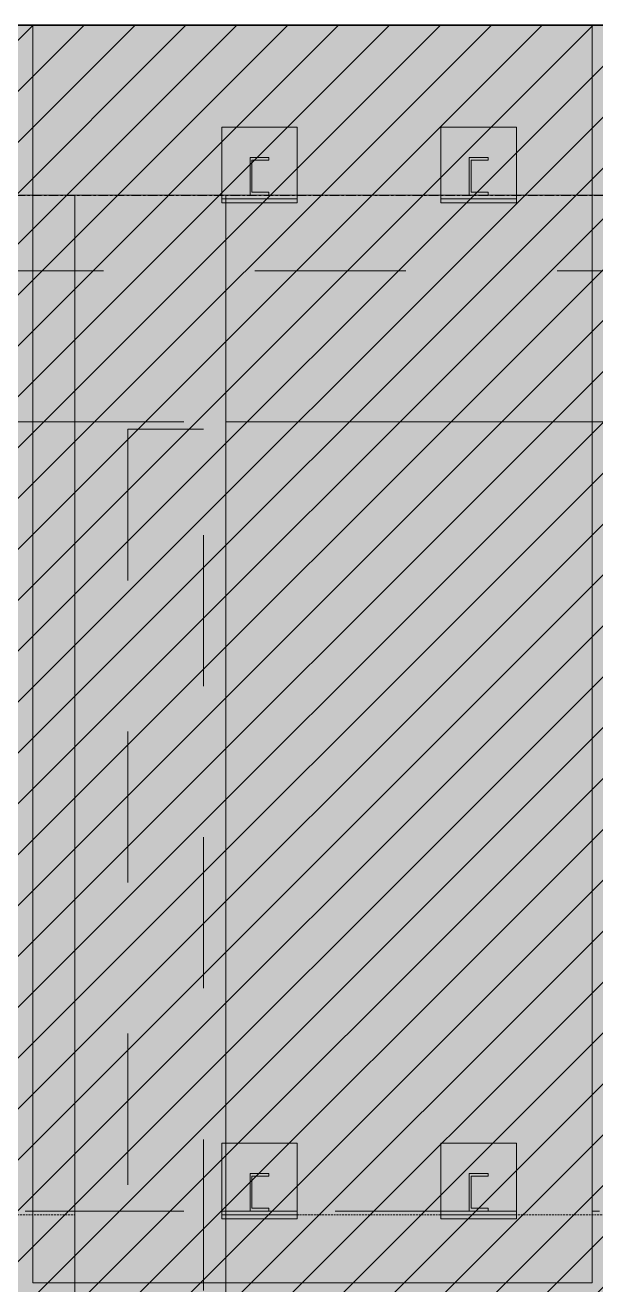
# Model space of a CAD drawing. Header units: millimetres. Extents: x 652937 to 1670132, y 1473552 to 2851037.
# Drawn here: x 833714 to 835224, y 1523605 to 1526940 of the extents above; entities that cross this region are included whole.
import ezdxf
from ezdxf.xclip import XClip

# ---------------------------------------------------------------- set-up
doc = ezdxf.new("R2010")
doc.units = ezdxf.units.MM
doc.header["$XCLIPFRAME"] = 0
for name, pattern in [('HIDDEN', [0.375, 0.25, -0.125]), ('TA_GL_005.00000', [13.75, 5, -1.25, 1.25, -1.25, 5]), ('XKITLINE00', [0]), ('XKITLINE02', [4, 2, -2])]:
    doc.linetypes.add(name, pattern=pattern)
for name, color, linetype in [('000 - 0_SYM_DWG_GRIDLINE_MAIN_COLOR_251', 251, 'Continuous'), ('000 - CONCRETE_COL_WIPEOUT_', 250, 'Continuous'), ('000 - CONCRETE_WALL_MAIN_COLOR_2', 1, 'Continuous'), ('000 - H A T C H', 9, 'Continuous')]:
    doc.layers.add(name, color=color, linetype=linetype)
for name, color, linetype, lineweight in [('A-230-M_FLOOR', 2, 'Continuous', 25), ('Part', 2, 'Continuous', 0), ('Vertical Circulation', 7, 'Continuous', 9)]:
    doc.layers.add(name, color=color, linetype=linetype, lineweight=lineweight)
doc.styles.add('TA', font='', dxfattribs={"height": 4.5})
doc.styles.get('TA').set_extended_font_data('Cordia New')

# ---------------------------------------------------------------- blocks, each defined once
blk = doc.blocks.new('*U6164')
at = {"layer": '000 - 0_SYM_DWG_GRIDLINE_MAIN_COLOR_251', "linetype": 'ByBlock', "ltscale": 5}
blk.add_line((200, 0), (-30071, 0), dxfattribs=at)
at = {"style": 'TA', "flags": 1}
blk.add_attdef('LOCATION', (6, -6), '', height=4.5, rotation=270, dxfattribs=at)
blk = doc.blocks.new('W-1-PP18-ST_ENT3_REV02_20260413-044638_PP18_ENT3_ELE2-DIMS-2')
at = {"color": 6, "linetype": 'TA_GL_005.00000', "rotation": 180}
blk.add_blockref('*U6164', (-7244, 114420), dxfattribs=at)
blk = doc.blocks.new('15')
at = {"layer": 'Part', "linetype": 'XKITLINE00', "lineweight": 0}
blk.add_line((663598.1429, 1524508.0262), (663598.1429, 1524508.0262), dxfattribs=at)
at = {"layer": 'Part', "color": 253, "linetype": 'XKITLINE00', "lineweight": 0}
blk.add_lwpolyline([(663598.1429, 1524508.0262), (663599.6229, 1524508.0262), (663599.6229, 1524504.6962), (663599.6229, 1524504.6962), (663598.1429, 1524504.6962)], close=True, dxfattribs=at)
blk = doc.blocks.new('W-1-PP18-ST_ENT3_REV02_20260413-214324_PP18_ENT3_SE_ELE4-1')
at = {"layer": 'A-230-M_FLOOR', "lineweight": 9}
blk.add_lwpolyline([(8200, 114420), (8200, 114870), (20210.3, 114870), (20210.3, 114420)], dxfattribs=at)
at = {"layer": 'A-230-M_FLOOR', "color": 4, "lineweight": 9}
for points in [[(11175, 103500), (11175, 114420)], [(11575, 114420), (11575, 103500)]]:
    blk.add_lwpolyline(points, dxfattribs=at)
at = {"layer": 'Part', "linetype": 'XKITLINE00', "lineweight": 0}
for p, q in [((19810.3, 114420), (8450, 114420)), ((11175, 113820), (8450, 113820)), ((15305, 113820), (11575, 113820))]:
    blk.add_line(p, q, dxfattribs=at)
at = {"layer": 'Part', "color": 1, "linetype": 'HIDDEN', "lineweight": 0, "ltscale": 20}
for p, q in [((8450, 111720), (11175, 111720)), ((11575, 111720), (14053.9, 111720))]:
    blk.add_line(p, q, dxfattribs=at)
at = {"layer": 'Vertical Circulation', "color": 4, "xscale": 1000, "yscale": 1000, "zscale": 1000}
blk.add_blockref('15', (-663587079.2, -1524393156.2), dxfattribs=at)
blk = doc.blocks.new('*A39894513')
at = {"layer": 'Part', "linetype": 'XKITLINE02', "lineweight": 0}
for p, q in [((69.122731, -67.720099), (68.12234, -67.720099)), ((68.12234, -67.720099), (68.12234, -83.120099)), ((69.12234, -83.120099), (69.12234, -67.720099)), ((68.12234, -83.120099), (69.122731, -83.120099))]:
    blk.add_line(p, q, dxfattribs=at)
blk = doc.blocks.new('*A40334557')
at = {"layer": 'Part', "linetype": 'XKITLINE00', "lineweight": 0}
for p, q in [((66.865186, -62.370099), (74.265336, -62.370099)), ((66.865186, -62.370099), (66.865186, -79.020099)), ((74.265186, -79.020099), (74.265186, -62.370099)), ((74.265336, -62.370099), (74.265336, -79.020099)), ((74.265186, -79.020099), (66.865186, -79.020099)), ((74.265336, -79.020099), (74.265186, -79.020099))]:
    blk.add_line(p, q, dxfattribs=at)
at = {"layer": 'Part', "linetype": 'XKITLINE02', "lineweight": 0}
for p, q in [((66.865337, -62.370099), (66.865186, -62.370099)), ((66.865337, -79.020099), (66.865337, -62.370099)), ((74.265186, -79.020099), (74.265336, -79.020099))]:
    blk.add_line(p, q, dxfattribs=at)
blk = doc.blocks.new('*A44785002')
at = {"layer": 'Part', "linetype": 'XKITLINE02', "lineweight": 0}
for p, q in [((59.365186, -64.620099), (66.765362, -64.620099)), ((66.865186, -64.620099), (74.265361, -64.620099)), ((59.365186, -67.620099), (66.765362, -67.620099)), ((66.865186, -67.620099), (74.265361, -67.620099))]:
    blk.add_line(p, q, dxfattribs=at)
at = {"layer": 'Part', "linetype": 'XKITLINE00', "lineweight": 0}
for p, q in [((66.765362, -64.620099), (66.865186, -64.620099)), ((74.265361, -64.620099), (74.365186, -64.620099)), ((66.765362, -67.620099), (66.865186, -67.620099)), ((74.265361, -67.620099), (74.365186, -67.620099))]:
    blk.add_line(p, q, dxfattribs=at)
blk = doc.blocks.new('*A44795003')
at = {"layer": 'Part', "linetype": 'XKITLINE02', "lineweight": 0}
for p, q in [((59.365186, -78.070099), (66.765362, -78.070099)), ((66.865186, -78.070099), (74.265361, -78.070099))]:
    blk.add_line(p, q, dxfattribs=at)
at = {"layer": 'Part', "linetype": 'XKITLINE00', "lineweight": 0}
for p, q in [((66.765362, -78.070099), (66.865186, -78.070099)), ((74.265361, -78.070099), (74.365186, -78.070099))]:
    blk.add_line(p, q, dxfattribs=at)
blk = doc.blocks.new('*A47295253')
at = {"layer": 'Part', "linetype": 'XKITLINE02', "lineweight": 0}
for p, q in [((76.522604, -64.620099), (53.802119, -64.620099)), ((53.802119, -65.620099), (76.522604, -65.620099))]:
    blk.add_line(p, q, dxfattribs=at)
blk = doc.blocks.new('*A47305254')
at = {"layer": 'Part', "linetype": 'XKITLINE00', "lineweight": 0}
for p, q in [((66.765186, -62.370099), (66.865186, -62.370099)), ((74.265186, -62.370099), (74.365186, -62.370099))]:
    blk.add_line(p, q, dxfattribs=at)
at = {"layer": 'Part', "linetype": 'XKITLINE02', "lineweight": 0}
for p, q in [((66.865186, -62.370099), (74.265186, -62.370099)), ((52.551889, -64.620099), (110.596866, -64.620099))]:
    blk.add_line(p, q, dxfattribs=at)
blk = doc.blocks.new('*A47695293')
at = {"layer": 'Part', "linetype": 'XKITLINE02', "lineweight": 0}
for p, q in [((69.422117, -64.620099), (67.421867, -64.620099)), ((67.421867, -64.620099), (67.421867, -79.020099)), ((67.422117, -64.620099), (67.422117, -83.220099)), ((69.421867, -64.620099), (69.421867, -79.020099)), ((69.422117, -83.220099), (69.422117, -64.620099))]:
    blk.add_line(p, q, dxfattribs=at)
at = {"layer": 'Part', "linetype": 'XKITLINE00', "lineweight": 0}
for p, q in [((67.421867, -79.020099), (67.421867, -79.070099)), ((69.421867, -79.020099), (69.421867, -79.070099))]:
    blk.add_line(p, q, dxfattribs=at)
blk = doc.blocks.new('*A47735297')
at = {"layer": 'Part', "linetype": 'XKITLINE02', "lineweight": 0}
for p, q in [((69.740384, -77.570099), (69.990524, -77.570099)), ((69.740384, -78.070099), (69.740384, -77.570099)), ((69.740524, -78.070099), (69.740524, -77.570099)), ((69.990524, -77.607599), (69.765384, -77.607599)), ((69.765384, -78.032599), (69.765384, -77.607599)), ((69.765524, -78.032599), (69.765524, -77.607599)), ((69.990384, -77.607599), (69.990384, -77.570099)), ((69.990524, -77.570099), (69.990524, -77.607599)), ((69.765384, -78.032599), (69.990524, -78.032599)), ((69.990384, -78.070099), (69.990384, -78.032599)), ((69.990524, -78.032599), (69.990524, -78.070099)), ((69.990524, -78.070099), (69.740384, -78.070099))]:
    blk.add_line(p, q, dxfattribs=at)
blk = doc.blocks.new('*A47745298')
at = {"layer": 'Part', "linetype": 'XKITLINE02', "lineweight": 0}
for p, q in [((72.640384, -77.570099), (72.890524, -77.570099)), ((72.640384, -78.070099), (72.640384, -77.570099)), ((72.640524, -78.070099), (72.640524, -77.570099)), ((72.890524, -77.607599), (72.665384, -77.607599)), ((72.665384, -78.032599), (72.665384, -77.607599)), ((72.665524, -78.032599), (72.665524, -77.607599)), ((72.890384, -77.607599), (72.890384, -77.570099)), ((72.890524, -77.570099), (72.890524, -77.607599)), ((72.665384, -78.032599), (72.890524, -78.032599)), ((72.890384, -78.070099), (72.890384, -78.032599)), ((72.890524, -78.032599), (72.890524, -78.070099)), ((72.890524, -78.070099), (72.640384, -78.070099))]:
    blk.add_line(p, q, dxfattribs=at)
blk = doc.blocks.new('*A47755299')
at = {"layer": 'Part', "linetype": 'XKITLINE02', "lineweight": 0}
for p, q in [((70.365609, -78.070099), (69.365409, -78.070099)), ((69.365409, -78.120099), (69.365409, -78.070099)), ((70.365609, -78.120099), (69.365409, -78.120099)), ((69.365609, -78.120099), (69.365609, -78.070099)), ((70.365409, -78.070099), (70.365609, -78.070099)), ((70.365409, -78.120099), (70.365409, -78.070099)), ((70.365609, -78.120099), (70.365409, -78.120099)), ((70.365609, -78.070099), (70.365609, -78.120099))]:
    blk.add_line(p, q, dxfattribs=at)
blk = doc.blocks.new('*A47765300')
at = {"layer": 'Part', "linetype": 'XKITLINE02', "lineweight": 0}
for p, q in [((73.265609, -78.070099), (72.265409, -78.070099)), ((72.265409, -78.120099), (72.265409, -78.070099)), ((73.265609, -78.120099), (72.265409, -78.120099)), ((72.265609, -78.120099), (72.265609, -78.070099)), ((73.265409, -78.070099), (73.265609, -78.070099)), ((73.265409, -78.120099), (73.265409, -78.070099)), ((73.265609, -78.120099), (73.265409, -78.120099)), ((73.265609, -78.070099), (73.265609, -78.120099))]:
    blk.add_line(p, q, dxfattribs=at)
blk = doc.blocks.new('*A47775301')
at = {"layer": 'Part', "linetype": 'XKITLINE02', "lineweight": 0}
for p, q in [((70.365368, -77.170099), (69.365357, -77.170099)), ((69.365357, -77.170099), (69.365357, -78.170099)), ((69.365368, -78.170099), (69.365368, -77.170099)), ((70.365357, -78.170099), (70.365357, -77.170099)), ((70.365368, -78.170099), (70.365368, -77.170099)), ((69.365357, -78.170099), (70.365368, -78.170099))]:
    blk.add_line(p, q, dxfattribs=at)
blk = doc.blocks.new('*A47785302')
at = {"layer": 'Part', "linetype": 'XKITLINE02', "lineweight": 0}
for p, q in [((73.265368, -77.170099), (72.265357, -77.170099)), ((72.265357, -77.170099), (72.265357, -78.170099)), ((72.265368, -78.170099), (72.265368, -77.170099)), ((73.265357, -78.170099), (73.265357, -77.170099)), ((73.265368, -78.170099), (73.265368, -77.170099)), ((72.265357, -78.170099), (73.265368, -78.170099))]:
    blk.add_line(p, q, dxfattribs=at)
blk = doc.blocks.new('*A49095433')
at = {"layer": 'Part', "linetype": 'XKITLINE02', "lineweight": 0}
for p, q in [((70.365609, -64.620099), (69.365409, -64.620099)), ((69.365409, -64.670099), (69.365409, -64.620099)), ((70.365609, -64.670099), (69.365409, -64.670099)), ((69.365609, -64.670099), (69.365609, -64.620099)), ((70.365409, -64.620099), (70.365609, -64.620099)), ((70.365409, -64.670099), (70.365409, -64.620099)), ((70.365609, -64.670099), (70.365409, -64.670099)), ((70.365609, -64.620099), (70.365609, -64.670099))]:
    blk.add_line(p, q, dxfattribs=at)
blk = doc.blocks.new('*A49105434')
at = {"layer": 'Part', "linetype": 'XKITLINE02', "lineweight": 0}
for p, q in [((73.265609, -64.620099), (72.265409, -64.620099)), ((72.265409, -64.670099), (72.265409, -64.620099)), ((73.265609, -64.670099), (72.265409, -64.670099)), ((72.265609, -64.670099), (72.265609, -64.620099)), ((73.265409, -64.620099), (73.265609, -64.620099)), ((73.265409, -64.670099), (73.265409, -64.620099)), ((73.265609, -64.670099), (73.265409, -64.670099)), ((73.265609, -64.620099), (73.265609, -64.670099))]:
    blk.add_line(p, q, dxfattribs=at)
blk = doc.blocks.new('*A49115435')
at = {"layer": 'Part', "linetype": 'XKITLINE02', "lineweight": 0}
for p, q in [((70.365371, -63.720099), (69.36536, -63.720099)), ((69.36536, -63.720099), (69.36536, -64.720099)), ((69.365371, -64.720099), (69.365371, -63.720099)), ((70.36536, -64.720099), (70.36536, -63.720099)), ((70.365371, -64.720099), (70.365371, -63.720099)), ((69.36536, -64.720099), (70.365371, -64.720099))]:
    blk.add_line(p, q, dxfattribs=at)
blk = doc.blocks.new('*A49125436')
at = {"layer": 'Part', "linetype": 'XKITLINE02', "lineweight": 0}
for p, q in [((73.265371, -63.720099), (72.26536, -63.720099)), ((72.26536, -63.720099), (72.26536, -64.720099)), ((72.265371, -64.720099), (72.265371, -63.720099)), ((73.26536, -64.720099), (73.26536, -63.720099)), ((73.265371, -64.720099), (73.265371, -63.720099)), ((72.26536, -64.720099), (73.265371, -64.720099))]:
    blk.add_line(p, q, dxfattribs=at)
blk = doc.blocks.new('*A49135437')
at = {"layer": 'Part', "linetype": 'XKITLINE02', "lineweight": 0}
for p, q in [((69.740387, -64.120099), (69.990527, -64.120099)), ((69.740387, -64.620099), (69.740387, -64.120099)), ((69.740527, -64.620099), (69.740527, -64.120099)), ((69.990527, -64.157599), (69.765387, -64.157599)), ((69.765387, -64.582599), (69.765387, -64.157599)), ((69.765527, -64.582599), (69.765527, -64.157599)), ((69.990387, -64.157599), (69.990387, -64.120099)), ((69.990527, -64.120099), (69.990527, -64.157599)), ((69.990527, -64.620099), (69.740387, -64.620099)), ((69.765387, -64.582599), (69.990527, -64.582599)), ((69.990387, -64.620099), (69.990387, -64.582599)), ((69.990527, -64.582599), (69.990527, -64.620099))]:
    blk.add_line(p, q, dxfattribs=at)
blk = doc.blocks.new('*A49145438')
at = {"layer": 'Part', "linetype": 'XKITLINE02', "lineweight": 0}
for p, q in [((72.640387, -64.120099), (72.890527, -64.120099)), ((72.640387, -64.620099), (72.640387, -64.120099)), ((72.640527, -64.620099), (72.640527, -64.120099)), ((72.890527, -64.157599), (72.665387, -64.157599)), ((72.665387, -64.582599), (72.665387, -64.157599)), ((72.665527, -64.582599), (72.665527, -64.157599)), ((72.890387, -64.157599), (72.890387, -64.120099)), ((72.890527, -64.120099), (72.890527, -64.157599)), ((72.890527, -64.620099), (72.640387, -64.620099)), ((72.665387, -64.582599), (72.890527, -64.582599)), ((72.890387, -64.620099), (72.890387, -64.582599)), ((72.890527, -64.582599), (72.890527, -64.620099))]:
    blk.add_line(p, q, dxfattribs=at)
blk = doc.blocks.new('W-1-PP18-ST_ENT3_REV02_20260413-214457_PP18_ENT3_SE_ELE4-2')
at = {"lineweight": 0, "xscale": 200, "yscale": 200, "zscale": 200}
for name in ['*A47305254', '*A40334557', '*A49115435', '*A49125436', '*A49135437', '*A49145438', '*A44785002', '*A47295253', '*A47695293', '*A49095433', '*A49105434', '*A39894513', '*A47775301', '*A47785302', '*A47735297', '*A47745298', '*A44795003', '*A47755299', '*A47765300']:
    blk.add_blockref(name, (-2309.3778, 127344.0198), dxfattribs=at)
blk = doc.blocks.new('*U7583')
blk.add_wipeout([(3262.6, -11470), (3262.6, -12310), (3000, -12310), (3000, -8620), (0, -8620), (0, 0), (7480, 0), (7480, -9340), (13872, -9340), (13872, -12310), (4562.6, -12310), (4562.6, -11470)])
at = {"layer": '000 - H A T C H'}
h = blk.add_hatch(dxfattribs=at)
h.set_pattern_fill('AR-CONC', color=8, scale=0.05)
h.paths.add_polyline_path([(7480, 0), (0, 0), (0, -8620), (3000, -8620), (3000, -12310), (3262.6, -12310), (3262.6, -11470), (4562.6, -11470), (4562.6, -12310), (13872, -12310), (13872, -9340), (7480, -9340)])
at = {"layer": '000 - CONCRETE_COL_WIPEOUT_', "color": 0}
blk.add_lwpolyline([(3262.6, -11470), (3262.6, -12310), (3000, -12310), (3000, -8620), (0, -8620), (0, 0), (7480, 0), (7480, -9340), (13872, -9340), (13872, -12310), (4562.6, -12310), (4562.6, -11470)], close=True, dxfattribs=at)
blk = doc.blocks.new('A$Ccc5d2e7b')
at = {"layer": '000 - CONCRETE_WALL_MAIN_COLOR_2'}
blk.add_blockref('*U7583', (0, 0), dxfattribs=at)
at = {"layer": '000 - H A T C H'}
h = blk.add_hatch(dxfattribs=at)
h.set_pattern_fill('ANSI31', color=1, scale=30)
h.set_pattern_definition([(45, (-88709.82, -145266.49), (-67.35192, 67.35192), [])])
h.paths.add_polyline_path([(4562.6, -11470), (4562.6, -12310), (13872, -12310), (13872, -9340), (7480, -9340), (7480, 0), (0, 0), (0, -8620), (3000, -8620), (3000, -12310), (3262.6, -12310), (3262.6, -11470)])
at = {"color": 6}
blk.add_lwpolyline([(0, 0), (0, -8620), (3000, -8620), (3000, -12310), (3262.7, -12310), (3262.6, -11470), (4562.6, -11470), (4562.6, -12310), (13872, -12310), (13872, -9340), (7480, -9340), (7480, 0)], close=True, dxfattribs=at)

msp = doc.modelspace()

# ---------------------------------------------------------------- block references
at = {"color": 6}
msp.add_blockref('A$Ccc5d2e7b', (829234.2162, 1526940.4203), dxfattribs=at)

# ---------------------------------------------------------------- next in the draw order: block references
msp.add_blockref('W-1-PP18-ST_ENT3_REV02_20260413-044638_PP18_ENT3_ELE2-DIMS-2', (822670.5264, 1412070.4203), dxfattribs=at)

# ---------------------------------------------------------------- next in the draw order: block references
ref = msp.add_blockref('W-1-PP18-ST_ENT3_REV02_20260413-214324_PP18_ENT3_SE_ELE4-1', (822670.5264, 1412070.4203), dxfattribs=at)
XClip(ref).set_block_clipping_path([(-8921.6742467015, 100922), (26429.9241350386, 117178.2602934372)])

# ---------------------------------------------------------------- next in the draw order: block references
ref = msp.add_blockref('W-1-PP18-ST_ENT3_REV02_20260413-214457_PP18_ENT3_SE_ELE4-2', (822670.5264, 1412070.4203), dxfattribs=at)
XClip(ref).set_block_clipping_path([(-8921.6742467015, 100922), (26429.9241350386, 117178.2602934372)])

doc.saveas('drawing.dxf')
